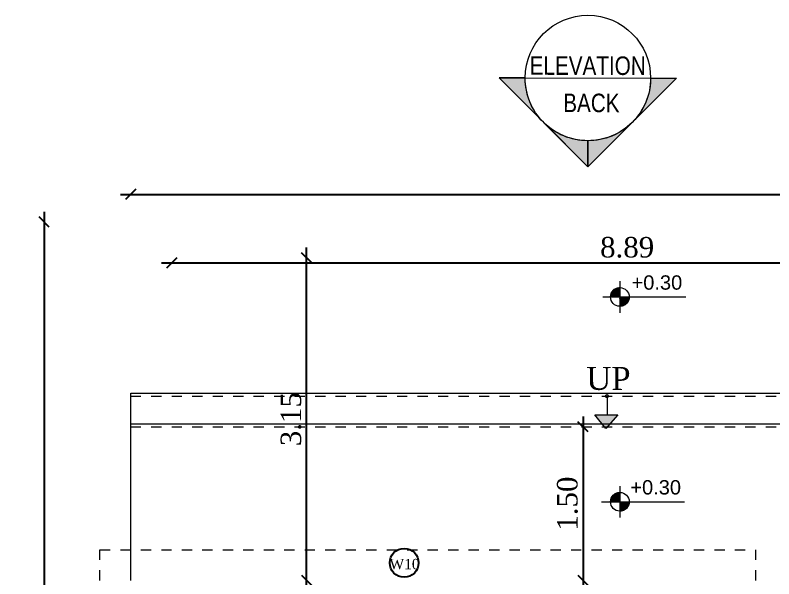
# Model space of a CAD drawing. Header units: metres. Extents: x 503482 to 1007323, y 2781056 to 5562345.
# Drawn here: x 503505.53 to 503512.94, y 2781143.44 to 2781148.95 of the extents above; entities that cross this region are included whole.
import ezdxf

# ---------------------------------------------------------------- set-up
doc = ezdxf.new("R2010")
doc.units = ezdxf.units.M
doc.header["$LTSCALE"] = 10
doc.header["$MEASUREMENT"] = 0
doc.header["$PDMODE"] = 3
doc.linetypes.add('HIDDEN', pattern=[0.375, 0.25, -0.125])
doc.layers.get('0').update_dxf_attribs({"linetype": 'CONTINUOUS'})
doc.layers.get('DEFPOINTS').update_dxf_attribs({"linetype": 'CONTINUOUS'})
for name, color, linetype, lineweight in [('01_WALLS', 7, 'CONTINUOUS', 25), ('G-ANNO-SYMB', 111, 'CONTINUOUS', 9), ('TEXT', 254, 'CONTINUOUS', 13), ('win', 6, 'CONTINUOUS', 15)]:
    doc.layers.add(name, color=color, linetype=linetype, lineweight=lineweight)
doc.layers.add('12_TEXT', color=1, linetype='CONTINUOUS')
doc.styles.add('AREAL', font='times.ttf')
doc.styles.add('ARIAL', font='arial.ttf')
doc.styles.add('SANSSERIFBOLD', font='sanss___.ttf', dxfattribs={"height": 18})
doc.dimstyles.new('bdc-1-100-A', dxfattribs={"dimtxt": 0.2, "dimasz": 0.1, "dimexe": 0, "dimexo": 0, "dimgap": 0.05, "dimtad": 1, "dimzin": 7, "dimdsep": 46, "dimtxsty": 'AREAL', "dimblk": 'OBLIQUE', "dimcen": 0.001, "dimdle": 0.1, "dimse1": 1, "dimse2": 1, "dimclrd": 15, "dimclre": 8, "dimclrt": 3, "dimadec": 0, "dimazin": 0, "dimtfac": 1, "dimtix": 1, "dimtmove": 2, "dimatfit": 3, "dimldrblk": 'OBLIQUE', "dimfxl": 0.1, "dimtolj": 1, "dimtzin": 0, "dimlwe": 5, "dimarcsym": 0})

# ---------------------------------------------------------------- blocks, each defined once
blk = doc.blocks.new('_Oblique')
at = {"color": 0, "linetype": 'ByBlock', "lineweight": -2}
blk.add_line((-0.5, -0.5), (0.5, 0.5), dxfattribs=at)
blk = doc.blocks.new('*D705')
at = {"layer": '01_WALLS', "color": 15, "linetype": 'Continuous', "lineweight": -2, "ltscale": 0.04, "transparency": 16777216}
blk.add_line((503505.8163, 2781147.0265), (503505.8163, 2781128.7265), dxfattribs=at)
at = {"layer": 'DEFPOINTS', "color": 0, "ltscale": 0.04, "transparency": 16777216}
for p in [(503506.6612, 2781146.9265), (503505.8163, 2781128.8265), (503506.6612, 2781128.8265)]:
    blk.add_point(p, dxfattribs=at)
at = {"layer": '01_WALLS', "color": 15, "lineweight": -2, "ltscale": 0.04, "transparency": 16777216, "xscale": 0.1, "yscale": 0.1, "zscale": 0.1}
for p, rotation in [((503505.8163, 2781146.9265), 90), ((503505.8163, 2781128.8265), 270)]:
    blk.add_blockref('_Oblique', p, dxfattribs=dict(at, rotation=rotation))
at = {"layer": '01_WALLS', "color": 3, "lineweight": 5, "ltscale": 0.04, "transparency": 16777216, "insert": (503505.6642, 2781137.8765), "char_height": 0.2, "attachment_point": 5, "rotation": 90, "style": 'AREAL'}
blk.add_mtext('\\A1;18.10', dxfattribs=at)
blk = doc.blocks.new('*D706')
at = {"layer": '01_WALLS', "color": 15, "linetype": 'Continuous', "lineweight": -2, "ltscale": 0.04, "transparency": 16777216}
blk.add_line((503506.5612, 2781147.1967), (503521.0612, 2781147.1967), dxfattribs=at)
at = {"layer": 'DEFPOINTS', "color": 0, "ltscale": 0.04, "transparency": 16777216}
for p in [(503520.9612, 2781147.1967), (503520.9612, 2781143.9015), (503506.6612, 2781143.0265)]:
    blk.add_point(p, dxfattribs=at)
at = {"layer": '01_WALLS', "color": 15, "lineweight": -2, "ltscale": 0.04, "transparency": 16777216, "xscale": 0.1, "yscale": 0.1, "zscale": 0.1, "rotation": 180}
blk.add_blockref('_Oblique', (503506.6612, 2781147.1967), dxfattribs=at)
at = {"layer": '01_WALLS', "color": 15, "lineweight": -2, "ltscale": 0.04, "transparency": 16777216, "xscale": 0.1, "yscale": 0.1, "zscale": 0.1}
blk.add_blockref('_Oblique', (503520.9612, 2781147.1967), dxfattribs=at)
at = {"layer": '01_WALLS', "color": 3, "lineweight": 5, "ltscale": 0.04, "transparency": 16777216, "insert": (503513.8112, 2781147.3488), "char_height": 0.2, "attachment_point": 5, "style": 'AREAL'}
blk.add_mtext('\\A1;14.30', dxfattribs=at)
blk = doc.blocks.new('*D722')
at = {"layer": '01_WALLS', "color": 15, "linetype": 'Continuous', "lineweight": -2, "ltscale": 0.04, "transparency": 16777216}
blk.add_line((503508.3786, 2781143.3265), (503508.3786, 2781146.6765), dxfattribs=at)
at = {"layer": 'DEFPOINTS', "color": 0, "ltscale": 0.04, "transparency": 16777216}
for p in [(503508.3786, 2781146.5765), (503516.0038, 2781146.5765), (503508.1903, 2781143.4265)]:
    blk.add_point(p, dxfattribs=at)
at = {"layer": '01_WALLS', "color": 15, "lineweight": -2, "ltscale": 0.04, "transparency": 16777216, "xscale": 0.1, "yscale": 0.1, "zscale": 0.1}
for p, rotation in [((503508.3786, 2781146.5765), 90), ((503508.3786, 2781143.4265), 270)]:
    blk.add_blockref('_Oblique', p, dxfattribs=dict(at, rotation=rotation))
at = {"layer": '01_WALLS', "color": 3, "lineweight": 5, "ltscale": 0.04, "transparency": 16777216, "insert": (503508.2266, 2781145.0015), "char_height": 0.2, "attachment_point": 5, "rotation": 90, "style": 'AREAL'}
blk.add_mtext('\\A1;3.15', dxfattribs=at)
blk = doc.blocks.new('Section - M_Section Head - Filled-3533767-Arch L2-GROUND FLOOR')
at = {"layer": 'G-ANNO-SYMB'}
h = blk.add_hatch(color=256, dxfattribs=at)
edge = h.paths.add_edge_path(flags=0)
edge.add_line((-6, 8.485), (-6, 6))
edge.add_arc((-6, 0), 6, 90, 135)
edge.add_line((-10.243, 4.243), (-6, 8.485))
h = blk.add_hatch(color=256, dxfattribs=at)
edge = h.paths.add_edge_path(flags=0)
edge.add_line((-6, 8.485), (-1.757, 4.243))
edge.add_arc((-6, 0), 6, 45, 90)
edge.add_line((-6, 6), (-6, 8.485))
h = blk.add_hatch(color=256, dxfattribs=at)
edge = h.paths.add_edge_path(flags=0)
edge.add_line((-14.485, 0), (-10.243, 4.243))
edge.add_arc((-6, 0), 6, 135, 180)
edge.add_line((-12, 0), (-14.485, 0))
h = blk.add_hatch(color=256, dxfattribs=at)
edge = h.paths.add_edge_path(flags=0)
edge.add_line((2.485, 0), (0, 0))
edge.add_arc((-6, 0), 6, 360, 405)
edge.add_line((-1.757, 4.243), (2.485, 0))
for p, q in [((-6, 8.485), (-14.485, 0)), ((-6, 8.485), (-10.243, 4.243)), ((-6, 8.485), (2.485, 0)), ((-6, 6), (-6, 8.485)), ((-6, 8.485), (-6, 6)), ((-1.757, 4.243), (-6, 8.485)), ((-10.243, 4.243), (-14.485, 0)), ((2.485, 0), (-1.757, 4.243)), ((-14.485, 0), (-12, 0)), ((0, 0), (2.485, 0)), ((-12, 0), (-14.485, 0)), ((0, 0), (2.485, 0))]:
    blk.add_line(p, q, dxfattribs=at)
for start, end in [(360, 180), (90, 135), (45, 90), (135, 180), (360, 45), (180, 360)]:
    blk.add_arc((-6, 0), 6, start, end, dxfattribs=at)
blk = doc.blocks.new('*D690')
at = {"layer": '01_WALLS', "color": 15, "linetype": 'Continuous', "lineweight": -2, "ltscale": 0.04, "transparency": 16777216}
blk.add_line((503506.9612, 2781146.5265), (503516.0538, 2781146.5265), dxfattribs=at)
at = {"layer": 'DEFPOINTS', "color": 0, "ltscale": 0.04, "transparency": 16777216}
for p in [(503507.0612, 2781146.5265), (503515.9538, 2781146.5265), (503515.9538, 2781146.5265)]:
    blk.add_point(p, dxfattribs=at)
at = {"layer": '01_WALLS', "color": 15, "lineweight": -2, "ltscale": 0.04, "transparency": 16777216, "xscale": 0.1, "yscale": 0.1, "zscale": 0.1, "rotation": 180}
blk.add_blockref('_Oblique', (503507.0612, 2781146.5265), dxfattribs=at)
at = {"layer": '01_WALLS', "color": 15, "lineweight": -2, "ltscale": 0.04, "transparency": 16777216, "xscale": 0.1, "yscale": 0.1, "zscale": 0.1}
blk.add_blockref('_Oblique', (503515.9538, 2781146.5265), dxfattribs=at)
at = {"layer": '01_WALLS', "color": 3, "ltscale": 0.04, "transparency": 16777216, "insert": (503511.5075, 2781146.6785), "char_height": 0.2, "attachment_point": 5, "style": 'AREAL'}
blk.add_mtext('\\A1;8.89', dxfattribs=at)
blk = doc.blocks.new('*D691')
at = {"layer": '01_WALLS', "color": 15, "linetype": 'Continuous', "lineweight": -2, "ltscale": 0.04, "transparency": 16777216}
blk.add_line((503511.0771, 2781145.0265), (503511.0771, 2781143.3265), dxfattribs=at)
at = {"layer": 'DEFPOINTS', "color": 0, "ltscale": 0.04, "transparency": 16777216}
for p in [(503511.8352, 2781144.9265), (503511.0771, 2781143.4265), (503511.8352, 2781143.4265)]:
    blk.add_point(p, dxfattribs=at)
at = {"layer": '01_WALLS', "color": 15, "lineweight": -2, "ltscale": 0.04, "transparency": 16777216, "xscale": 0.1, "yscale": 0.1, "zscale": 0.1}
for p, rotation in [((503511.0771, 2781144.9265), 90), ((503511.0771, 2781143.4265), 270)]:
    blk.add_blockref('_Oblique', p, dxfattribs=dict(at, rotation=rotation))
at = {"layer": '01_WALLS', "color": 3, "ltscale": 0.04, "transparency": 16777216, "insert": (503510.925, 2781144.1765), "char_height": 0.2, "attachment_point": 5, "rotation": 90, "style": 'AREAL'}
blk.add_mtext('\\A1;1.50', dxfattribs=at)
blk = doc.blocks.new('UTUTYUT')
at = {"layer": '01_WALLS', "color": 3, "ltscale": 0.04}
blk.add_circle((503294.9222, 2781005.0081), 0.1408, dxfattribs=at)
at = {"layer": 'TEXT', "color": 6, "lineweight": 25, "style": 'AREAL'}
blk.add_text('W10', height=0.10007, dxfattribs=at).set_placement((503294.7794, 2781004.946))

msp = doc.modelspace()

# ---------------------------------------------------------------- hatches: boundary and pattern name
at = {"linetype": 'Continuous', "lineweight": 5}
h = msp.add_hatch(dxfattribs=at)
h.set_pattern_fill('ANSI31', color=5, scale=0.0126, angle=720, style=0)
h.set_pattern_definition([(45, (503578.477221, 2781667.9474925), (-0.0011136931804, 0.0011136931804), [])])
h.paths.add_polyline_path([(503511.4358, 2781146.286, 0.412421), (503511.3451, 2781146.1947), (503511.4358, 2781146.1947)])
h.paths.add_polyline_path([(503511.5276, 2781146.1947), (503511.4358, 2781146.1947), (503511.4358, 2781146.1034, 0.416009)])
h = msp.add_hatch(dxfattribs=at)
h.set_pattern_fill('ANSI31', color=5, scale=0.0126, angle=720, style=0)
h.set_pattern_definition([(45, (503578.477221, 2781665.9474925), (-0.0011136931804, 0.0011136931804), [])])
h.paths.add_polyline_path([(503511.4358, 2781144.286, 0.412421), (503511.3451, 2781144.1947), (503511.4358, 2781144.1947)])
h.paths.add_polyline_path([(503511.5276, 2781144.1947), (503511.4358, 2781144.1947), (503511.4358, 2781144.1034, 0.416009)])
at = {"layer": '01_WALLS', "ltscale": 0.04}
h = msp.add_hatch(color=256, dxfattribs=at)
h.dxf.hatch_style = 1
h.paths.add_polyline_path([(503511.1926, 2781145.0426), (503511.4167, 2781145.0426), (503511.2994, 2781144.9112)])

# ---------------------------------------------------------------- linework, layer by layer
at = {"color": 5, "linetype": 'Continuous', "lineweight": 5}
for p, q in [((503511.4358, 2781146.348), (503511.4358, 2781146.0414)), ((503511.2701, 2781146.1947), (503512.0793, 2781146.1947)), ((503511.4358, 2781144.348), (503511.4358, 2781144.0414)), ((503511.2583, 2781144.1947), (503512.0675, 2781144.1947))]:
    msp.add_line(p, q, dxfattribs=at)
for centre in [(503511.4364, 2781146.1947), (503511.4364, 2781144.1947)]:
    msp.add_circle(centre, 0.0913, dxfattribs=at)
at = {"layer": '01_WALLS', "color": 5, "linetype": 'HIDDEN', "lineweight": 0, "ltscale": 0.04}
for p, q in [((503506.6612, 2781145.2265), (503515.9612, 2781145.2265)), ((503506.6612, 2781144.9265), (503515.9612, 2781144.9265))]:
    msp.add_line(p, q, dxfattribs=at)
at = {"layer": '01_WALLS', "color": 2, "linetype": 'HIDDEN', "lineweight": 0, "ltscale": 0.04}
msp.add_lwpolyline([(503506.36, 2781128.8265), (503506.36, 2781143.7265), (503512.76, 2781143.7265), (503512.76, 2781141.2081), (503515.6587, 2781141.2081), (503515.6661, 2781146.9265), (503521.2686, 2781146.9265), (503521.2612, 2781124.5265), (503514.26, 2781124.5265), (503514.26, 2781126.9264), (503506.36, 2781126.9264)], close=True, dxfattribs=at)
at = {"layer": 'G-ANNO-SYMB'}
msp.add_line((503510.5119, 2781148.334), (503511.7366, 2781148.3319), dxfattribs=at)
at = {"layer": 'win', "ltscale": 20}
for p, q in [((503506.6612, 2781145.2565), (503515.9612, 2781145.2565)), ((503506.6612, 2781145.2265), (503506.6612, 2781145.2565)), ((503511.3112, 2781145.2265), (503511.3112, 2781145.0426)), ((503506.6612, 2781144.9565), (503515.9612, 2781144.9565))]:
    msp.add_line(p, q, dxfattribs=at)
msp.add_lwpolyline([(503506.6612, 2781143.4265), (503506.6612, 2781145.2265)], dxfattribs=at)
msp.add_lwpolyline([(503511.1926, 2781145.0426), (503511.4167, 2781145.0426), (503511.2994, 2781144.9112)], close=True, dxfattribs=at)
msp.add_circle((503511.3112, 2781145.2265), 0.0152, dxfattribs=at)

# ---------------------------------------------------------------- block references
at = {"layer": '01_WALLS', "color": 3}
msp.add_blockref('UTUTYUT', (214.4082, 138.5904), dxfattribs=at)
at = {"layer": 'G-ANNO-SYMB', "xscale": -0.1020600000000007, "yscale": 0.1020600000000007, "zscale": 0.1020600000000007, "rotation": 179.9021064647003}
msp.add_blockref('Section - M_Section Head - Filled-3533767-Arch L2-GROUND FLOOR', (503511.7366, 2781148.3319), dxfattribs=at)

# ---------------------------------------------------------------- texts
at = {"layer": '12_TEXT', "color": 5, "lineweight": 5, "ltscale": 36, "style": 'SANSSERIFBOLD'}
for p in [(503511.5505, 2781146.2659), (503511.5387, 2781144.2659)]:
    msp.add_text('+0.30', height=0.14, dxfattribs=at).set_placement(p)
at = {"layer": 'G-ANNO-SYMB', "style": 'ARIAL', "width": 0.8}
for s, p in [('ELEVATION', (503510.5556, 2781148.3644)), ('BACK', (503510.8832, 2781148.0002))]:
    msp.add_text(s, height=0.18068, rotation=359.90211, dxfattribs=at).set_placement(p)
at = {"layer": 'TEXT', "color": 1, "lineweight": 25, "style": 'AREAL'}
msp.add_text('UP', height=0.224, dxfattribs=at).set_placement((503511.1085, 2781145.2874))

# ---------------------------------------------------------------- dimensions: what is measured, and where the dimension line sits
at = {"layer": '01_WALLS', "lineweight": 5, "ltscale": 0.04}
dim = msp.add_linear_dim(base=(503520.9612, 2781147.1967), p1=(503506.6612, 2781143.0265), p2=(503520.9612, 2781143.9015), dimstyle='bdc-1-100-A', override={"dimfxl": 0.125, "dimfxlon": 1, "dimarcsym": 1}, dxfattribs=at)
dim.commit()
dim.dimension.update_dxf_attribs({"geometry": '*D706', "text_midpoint": (503513.8112, 2781147.3488)})
for base, p1, p2, picture, middle in [((503505.8163, 2781128.8265), (503506.6612, 2781146.9265), (503506.6612, 2781128.8265), '*D705', (503505.6642, 2781137.8765)), ((503508.3786, 2781146.5765), (503508.1903, 2781143.4265), (503516.0038, 2781146.5765), '*D722', (503508.2266, 2781145.0015))]:
    dim = msp.add_linear_dim(base=base, p1=p1, p2=p2, angle=90, dimstyle='bdc-1-100-A', override={"dimfxl": 0.125, "dimfxlon": 1, "dimarcsym": 1}, dxfattribs=at)
    dim.commit()
    dim.dimension.update_dxf_attribs({"geometry": picture, "text_midpoint": middle})
at = {"layer": '01_WALLS', "color": 2, "ltscale": 0.04}
dim = msp.add_linear_dim(base=(503515.9538, 2781146.5265), p1=(503507.0612, 2781146.5265), p2=(503515.9538, 2781146.5265), dimstyle='bdc-1-100-A', override={"dimfxl": 0.05, "dimfxlon": 1, "dimarcsym": 1}, dxfattribs=at)
dim.commit()
dim.dimension.update_dxf_attribs({"geometry": '*D690', "text_midpoint": (503511.5075, 2781146.6785)})
dim = msp.add_linear_dim(base=(503511.0771, 2781143.4265), p1=(503511.8352, 2781144.9265), p2=(503511.8352, 2781143.4265), angle=90, dimstyle='bdc-1-100-A', override={"dimfxl": 0.05, "dimfxlon": 1, "dimarcsym": 1}, dxfattribs=at)
dim.commit()
dim.dimension.update_dxf_attribs({"geometry": '*D691', "text_midpoint": (503510.925, 2781144.1765)})

doc.saveas('drawing.dxf')
